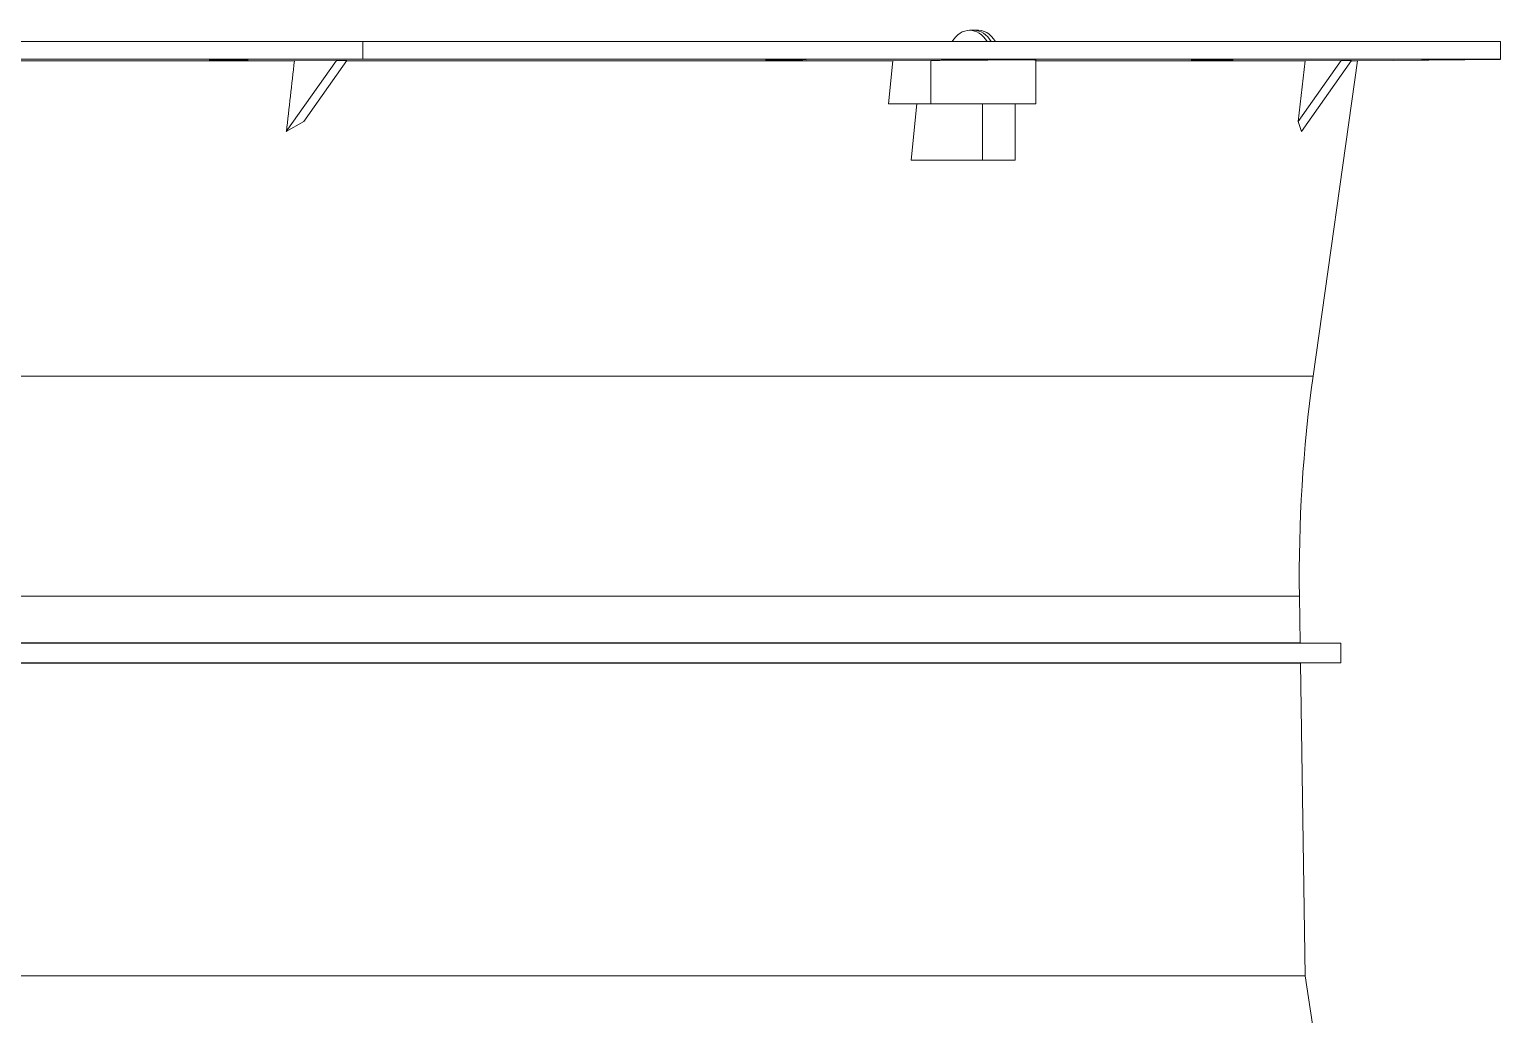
# Model space of a CAD drawing. Header units: millimetres. Extents: x 113490 to 142599, y -20467 to 115.
# Drawn here: x 120551.4 to 121048.4, y -6098.8 to -5766.1 of the extents above; entities that cross this region are included whole.
import ezdxf

# ---------------------------------------------------------------- set-up
doc = ezdxf.new("R2010")
doc.units = ezdxf.units.MM
doc.layers.add('DV1_0', color=7, linetype='Continuous')

msp = doc.modelspace()

# ---------------------------------------------------------------- linework, layer by layer
at = {"layer": 'DV1_0', "color": 7, "linetype": 'Continuous', "lineweight": 15}
for p, q in [((120369.77, -5770.18), (120664.11, -5770.18)), ((120664.11, -5770.18), (121048.44, -5770.18)), ((120664.11, -5770.18), (120664.11, -5776.08)), ((120870.49, -5766.33), (120869.08, -5766.33)), ((120871.91, -5766.33), (120870.49, -5766.33)), ((121010.75, -5770.18), (121010.75, -5770.12)), ((121048.44, -5770.18), (121048.44, -5776.08)), ((120664.11, -5776.08), (120369.77, -5776.08)), ((120392.92, -5776.68), (120640.96, -5776.68)), ((120612.67, -5776.33), (120612.33, -5776.35)), ((120624.89, -5776.35), (120625.22, -5776.33)), ((120638.21, -5800.53), (120655.19, -5776.53)), ((120655.19, -5776.53), (120640.96, -5776.68)), ((120644.18, -5797.09), (120658.71, -5776.55)), ((120658.71, -5776.55), (120655.19, -5776.53)), ((120658.61, -5776.68), (120843.18, -5776.68)), ((120664.11, -5776.08), (121048.44, -5776.08)), ((120802.1, -5776.33), (120801.15, -5776.35)), ((120811.8, -5776.35), (120812.74, -5776.33)), ((120841.71, -5791.18), (120843.18, -5776.68)), ((120855.91, -5776.53), (120843.18, -5776.68)), ((120891.49, -5791.18), (120891.49, -5776.35)), ((120891.49, -5776.68), (120982.39, -5776.68)), ((120948.12, -5776.33), (120946.7, -5776.35)), ((120953.82, -5776.35), (120955.23, -5776.33)), ((120994.58, -5776.55), (120980.06, -5797.09)), ((120982.39, -5776.68), (120980.06, -5797.09)), ((120998.13, -5776.53), (120981.16, -5800.53)), ((120982.39, -5776.68), (120994.58, -5776.55)), ((120985.13, -5883.15), (121000.09, -5776.68)), ((120998.13, -5776.53), (120994.58, -5776.55)), ((120998.03, -5776.68), (121000.09, -5776.68)), ((121000.09, -5776.68), (121048.44, -5776.26)), ((121028.49, -5776.33), (121026.83, -5776.35)), ((121029.32, -5776.35), (121030.99, -5776.33)), ((120841.71, -5791.18), (120855.91, -5791.18)), ((120849.27, -5810.18), (120851.2, -5791.18)), ((120855.91, -5791.18), (120891.49, -5791.18)), ((120873.47, -5810.18), (120873.47, -5791.18)), ((120884.49, -5810.18), (120884.49, -5791.18)), ((120638.21, -5800.53), (120644.18, -5797.09)), ((120980.06, -5797.09), (120981.16, -5800.53)), ((120849.27, -5810.18), (120873.47, -5810.18)), ((120873.47, -5810.18), (120884.49, -5810.18)), ((120980.73, -5973.22), (120980.5, -5957.48)), ((120039.44, -5973.34), (120994.44, -5973.34)), ((120980.73, -5973.22), (120053.15, -5973.22)), ((120994.44, -5973.34), (120980.73, -5973.22)), ((120994.44, -5980.02), (120994.44, -5973.34)), ((120994.44, -5980.02), (120039.44, -5980.02)), ((120980.84, -5980.14), (120053.04, -5980.14)), ((120980.84, -5980.14), (120994.44, -5980.02)), ((120982.44, -6085.69), (120980.84, -5980.14)), ((120051.44, -6085.69), (120982.44, -6085.69)), ((120986.25, -6110.72), (120982.44, -6085.69))]:
    msp.add_line(p, q, dxfattribs=at)
at = {"layer": 'DV1_0', "color": 7, "linetype": 'Continuous', "lineweight": 20}
for p, q in [((120855.91, -5791.18), (120855.91, -5776.53)), ((120985.13, -5883.15), (120048.75, -5883.15)), ((120053.38, -5957.48), (120980.5, -5957.48))]:
    msp.add_line(p, q, dxfattribs=at)
at = {"layer": 'DV1_0', "color": 7, "linetype": 'Continuous', "lineweight": 15}
for centre, radius, start, end in [((120618.27, -5450.28), 326.14, 268.9356, 271.1628), ((120619.29, -6106.19), 329.92, 88.9481, 91.1498), ((120805.58, -5641.34), 135.15, 267.6667, 272.6373), ((120808.32, -5913.08), 136.89, 87.6973, 92.6047), ((120949.47, -5911.43), 135.15, 88.1579, 92.3795), ((120952.46, -5639.93), 136.48, 268.1755, 272.3561), ((121027.85, -6102.48), 326.14, 89.741, 91.0847), ((121027.85, -6102.48), 326.14, 89.741, 91.0847), ((121462.09, -5950.18), 481.65, 172, 180.8687)]:
    msp.add_arc(centre, radius, start, end, dxfattribs=at)
for centre, major_axis, ratio, start_param, end_param in [((120869.08, -5777.33), (0, -11), 0.707107, 2.278381, 4.004805), ((120870.49, -5777.33), (0, -11), 0.707107, 2.278381, 3.141593), ((120871.91, -5777.33), (0, -11), 0.707107, 2.278381, 3.23266), ((93304.41, 500.57), (-3207.27, -49934.83), 0.5555, 1.480017, 1.480499)]:
    msp.add_ellipse(centre, major_axis=major_axis, ratio=ratio, start_param=start_param, end_param=end_param, dxfattribs=at)
for points, knots in [([(120855.91, -5776.53), (120856, -5776.52), (120856.19, -5776.52), (120856.49, -5776.52), (120856.79, -5776.52), (120857.1, -5776.51), (120857.57, -5776.51), (120858.21, -5776.5), (120859.04, -5776.49), (120859.91, -5776.48), (120861.1, -5776.47), (120862.65, -5776.46), (120864.58, -5776.44), (120866.57, -5776.43), (120868.6, -5776.41), (120870.64, -5776.4), (120872.68, -5776.39), (120874.71, -5776.38), (120876.69, -5776.37), (120878.61, -5776.36), (120880.46, -5776.36), (120882.21, -5776.35), (120883.85, -5776.35), (120885.37, -5776.35), (120886.74, -5776.35), (120887.96, -5776.35), (120889.02, -5776.36), (120889.9, -5776.36), (120890.59, -5776.37), (120891.1, -5776.38), (120891.41, -5776.39), (120891.49, -5776.4), (120891.49, -5776.4), (120891.49, -5776.4)], [0, 0, 0, 0, 0.0061237, 0.0122514, 0.0183854, 0.0245277, 0.0306808, 0.046145, 0.0616646, 0.0772655, 0.0929081, 0.1242232, 0.1555386, 0.1868542, 0.2181698, 0.2494857, 0.2808011, 0.3121159, 0.3434302, 0.3747442, 0.406058, 0.4373719, 0.468686, 0.5000004, 0.5313148, 0.5626289, 0.5939428, 0.6252566, 0.6565706, 0.6878849, 0.7191997, 0.7505151, 0.7527107, 0.7527107, 0.7527107, 0.7527107]), ([(121028.49, -5776.33), (121028.55, -5776.33), (121028.65, -5776.33), (121028.85, -5776.33), (121029.22, -5776.33), (121029.95, -5776.32), (121030.99, -5776.31), (121032.2, -5776.3), (121033.32, -5776.29), (121034.3, -5776.29), (121035.1, -5776.28), (121035.69, -5776.28), (121036.06, -5776.28), (121036.14, -5776.28), (121036.14, -5776.28)], [0, 0, 0, 0, 0.0077647, 0.0155349, 0.0310907, 0.0622597, 0.1247462, 0.1872904, 0.2498332, 0.3123764, 0.37492, 0.4374608, 0.5, 0.5625393, 0.5625393, 0.5625393, 0.5625393]), ([(121036.02, -5776.28), (121035.94, -5776.28), (121035.69, -5776.29), (121035.1, -5776.29), (121034.29, -5776.3), (121033.32, -5776.31), (121032.39, -5776.32), (121031.7, -5776.33), (121031.36, -5776.33), (121031.15, -5776.33), (121031.05, -5776.33), (121030.99, -5776.33)], [0.6250801, 0.6250801, 0.6250801, 0.6250801, 0.6876236, 0.7501669, 0.8127097, 0.8752538, 0.9377403, 0.9689094, 0.9844651, 0.9906818, 1, 1, 1, 1]), ([(121030.99, -5776.33), (121031.04, -5776.33), (121031.14, -5776.33), (121031.35, -5776.33), (121031.7, -5776.33), (121032.39, -5776.32), (121033.32, -5776.31), (121034.29, -5776.3), (121035.1, -5776.29), (121035.69, -5776.29), (121036.06, -5776.28), (121036.14, -5776.28), (121036.14, -5776.28)], [0, 0, 0, 0, 0.0077647, 0.0155349, 0.0310907, 0.0622597, 0.1247462, 0.1872904, 0.2498332, 0.3123764, 0.37492, 0.4374608, 0.4374608, 0.4374608, 0.4374608])]:
    msp.add_open_spline(points, degree=3, knots=knots, dxfattribs=at)

doc.saveas('drawing.dxf')
